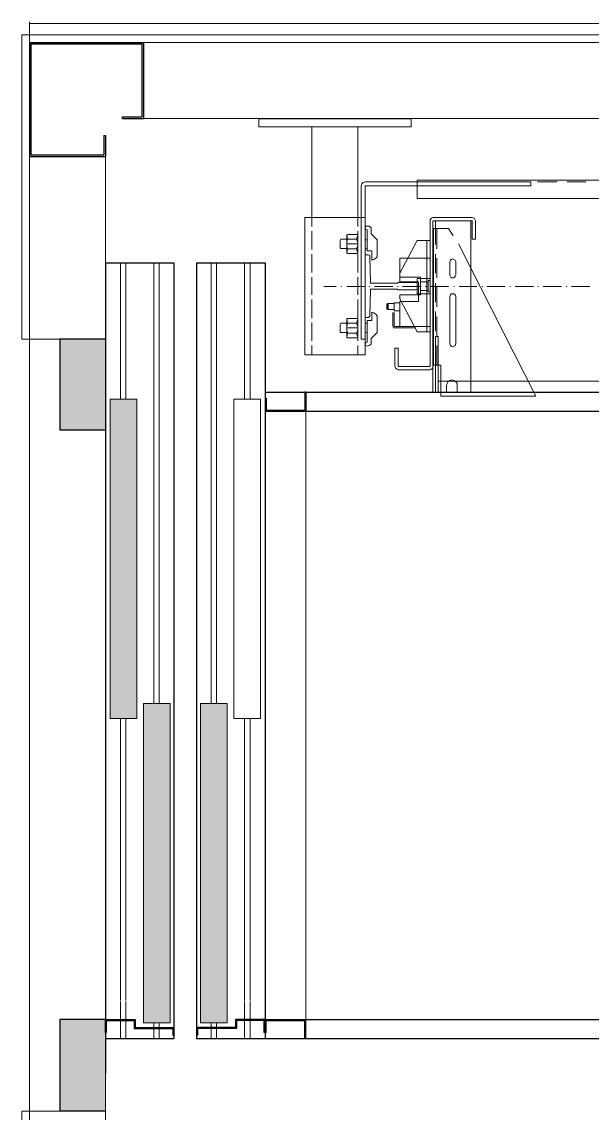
# Model space of a CAD drawing. Header units: millimetres. Extents: x 2552 to 3104, y 1319 to 1450.
# Drawn here: x 2658.032 to 2658.782, y 1390.187 to 1391.622 of the extents above; entities that cross this region are included whole.
import ezdxf

# ---------------------------------------------------------------- set-up
doc = ezdxf.new("R2010")
doc.units = ezdxf.units.MM
doc.linetypes.add('HIDDEN', pattern=[0.375, 0.25, -0.125])
for name, color, linetype, lineweight in [('2COTA', 1, 'Continuous', 9), ('2H', 1, 'HIDDEN', 15), ('3', 1, 'Continuous', 25), ('AR-ESQ-VT1', 1, 'Continuous', 9), ('P', 1, 'Continuous', 18)]:
    doc.layers.add(name, color=color, linetype=linetype, lineweight=lineweight)
for name, color, linetype in [('47', 1, 'Continuous'), ('AR-ELV', 2, 'Continuous'), ('PAREDE', 1, 'Continuous')]:
    doc.layers.add(name, color=color, linetype=linetype)

msp = doc.modelspace()

# ---------------------------------------------------------------- hatches: boundary and pattern name
at = {"layer": '2COTA', "linetype": 'Continuous'}
for points in [[(2658.1419, 1391.2049), (2658.1419, 1391.0849), (2658.0819, 1391.0849), (2658.0819, 1391.2049)], [(2658.1419, 1390.3099), (2658.1419, 1390.2927), (2658.1419, 1390.1896), (2658.0819, 1390.1896), (2658.0819, 1390.3099)]]:
    msp.add_hatch(color=256, dxfattribs=at).paths.add_polyline_path(points)
at = {"layer": '2COTA', "lineweight": 9, "ltscale": 35}
for points in [[(2658.148, 1391.1257), (2658.183, 1391.1257), (2658.183, 1390.7057), (2658.148, 1390.7057)], [(2658.1919, 1390.7257), (2658.2269, 1390.7257), (2658.2269, 1390.3057), (2658.1919, 1390.3057)], [(2658.2669, 1390.7257), (2658.3019, 1390.7257), (2658.3019, 1390.3057), (2658.2669, 1390.3057)]]:
    msp.add_hatch(color=256, dxfattribs=at).paths.add_polyline_path(points)

# ---------------------------------------------------------------- linework, layer by layer
at = {"layer": '2COTA', "ltscale": 35}
for p, q in [((2658.1618, 1391.1257), (2658.1618, 1391.3049)), ((2658.1689, 1391.1257), (2658.1689, 1391.3049)), ((2658.2057, 1390.7257), (2658.2057, 1391.3049)), ((2658.2128, 1390.7257), (2658.2128, 1391.3049)), ((2658.281, 1390.7257), (2658.281, 1391.3049)), ((2658.2881, 1390.7257), (2658.2881, 1391.3049)), ((2658.3249, 1391.1257), (2658.3249, 1391.3049)), ((2658.3321, 1391.1257), (2658.3321, 1391.3049)), ((2658.148, 1391.1257), (2658.183, 1391.1257)), ((2658.3108, 1391.1257), (2658.3458, 1391.1257)), ((2658.1919, 1390.7257), (2658.2269, 1390.7257)), ((2658.2669, 1390.7257), (2658.3019, 1390.7257)), ((2658.2669, 1390.7257), (2658.3019, 1390.7257)), ((2658.2669, 1390.7257), (2658.3019, 1390.7257)), ((2658.148, 1390.7057), (2658.183, 1390.7057)), ((2658.1618, 1390.3349), (2658.1618, 1390.7057)), ((2658.1689, 1390.3349), (2658.1689, 1390.7057)), ((2658.3108, 1390.7057), (2658.3458, 1390.7057)), ((2658.3249, 1390.3349), (2658.3249, 1390.7057)), ((2658.3321, 1390.3349), (2658.3321, 1390.7057)), ((2658.1618, 1390.2849), (2658.1618, 1390.3336)), ((2658.1689, 1390.2849), (2658.1689, 1390.3336)), ((2658.3249, 1390.2849), (2658.3249, 1390.3336)), ((2658.3321, 1390.2849), (2658.3321, 1390.3336)), ((2658.1618, 1390.2994), (2658.1618, 1390.3057)), ((2658.1689, 1390.2994), (2658.1689, 1390.3057)), ((2658.2269, 1390.3057), (2658.1919, 1390.3057)), ((2658.1919, 1390.3057), (2658.2269, 1390.3057)), ((2658.2057, 1390.2849), (2658.2057, 1390.3057)), ((2658.2057, 1390.2994), (2658.2057, 1390.3057)), ((2658.2128, 1390.2849), (2658.2128, 1390.3057)), ((2658.2128, 1390.2994), (2658.2128, 1390.3057)), ((2658.2669, 1390.3057), (2658.3019, 1390.3057)), ((2658.281, 1390.2849), (2658.281, 1390.3057)), ((2658.281, 1390.2994), (2658.281, 1390.3057)), ((2658.2881, 1390.2849), (2658.2881, 1390.3057)), ((2658.2881, 1390.2994), (2658.2881, 1390.3057)), ((2658.3249, 1390.2994), (2658.3249, 1390.3057)), ((2658.3321, 1390.2994), (2658.3321, 1390.3057)), ((2658.1419, 1390.1896), (2658.0819, 1390.1896))]:
    msp.add_line(p, q, dxfattribs=at)
at = {"layer": '2COTA', "linetype": 'Continuous'}
for p, q in [((2658.148, 1391.1257), (2658.148, 1390.7057)), ((2658.183, 1391.1257), (2658.183, 1390.7057)), ((2658.3108, 1391.1257), (2658.3108, 1390.7057)), ((2658.3458, 1391.1257), (2658.3458, 1390.7057)), ((2658.1919, 1390.7257), (2658.1919, 1390.3057)), ((2658.2269, 1390.7257), (2658.2269, 1390.3057)), ((2658.2669, 1390.7257), (2658.2669, 1390.3057)), ((2658.3019, 1390.7257), (2658.3019, 1390.3057))]:
    msp.add_line(p, q, dxfattribs=at)
at = {"layer": '2COTA', "lineweight": 9, "ltscale": 35}
msp.add_line((2658.4056, 1390.3099), (2658.4056, 1391.1099), dxfattribs=at)
at = {"layer": '2COTA', "ltscale": 0.5}
for p, q in [((2658.1419, 1390.796), (2658.1419, 1390.511)), ((2658.3519, 1390.796), (2658.3519, 1390.511))]:
    msp.add_line(p, q, dxfattribs=at)
at = {"layer": '2H', "lineweight": 9, "ltscale": 20}
for p, q in [((2658.0419, 1391.5949), (2658.0419, 1391.622)), ((2658.0419, 1391.6199), (2659.8419, 1391.6199))]:
    msp.add_line(p, q, dxfattribs=at)
at = {"layer": '3'}
for p, q in [((2658.4043, 1391.1349), (2658.4043, 1391.1111)), ((2658.4056, 1391.1349), (2658.4043, 1391.1349)), ((2658.4056, 1391.1349), (2658.4043, 1391.1349)), ((2658.4056, 1391.1349), (2658.4056, 1391.1099)), ((2658.3519, 1391.127), (2658.3532, 1391.127)), ((2658.3519, 1391.1099), (2658.4056, 1391.1099)), ((2658.3532, 1391.1111), (2658.4043, 1391.1111)), ((2658.3782, 1391.1099), (2658.4032, 1391.1099)), ((2658.3782, 1391.1099), (2658.4032, 1391.1099)), ((2658.1419, 1390.3099), (2658.1809, 1390.3099)), ((2658.1432, 1390.3086), (2658.1796, 1390.3086)), ((2658.1682, 1390.3099), (2658.1785, 1390.3099)), ((2658.1682, 1390.3099), (2658.1785, 1390.3099)), ((2658.1796, 1390.3086), (2658.1796, 1390.2981)), ((2658.1809, 1390.3099), (2658.1809, 1390.3099)), ((2658.1809, 1390.3099), (2658.1809, 1390.2994)), ((2658.3519, 1390.3099), (2658.3129, 1390.3099)), ((2658.3129, 1390.3099), (2658.3129, 1390.3099)), ((2658.3129, 1390.3099), (2658.3129, 1390.2994)), ((2658.3506, 1390.3086), (2658.3142, 1390.3086)), ((2658.3142, 1390.3086), (2658.3142, 1390.2981)), ((2658.3256, 1390.3099), (2658.3154, 1390.3099)), ((2658.3256, 1390.3099), (2658.3154, 1390.3099)), ((2658.3519, 1390.3099), (2658.4056, 1390.3099)), ((2658.3532, 1390.3086), (2658.4043, 1390.3086)), ((2658.3782, 1390.3099), (2658.4032, 1390.3099)), ((2658.3782, 1390.3099), (2658.4032, 1390.3099)), ((2658.4043, 1390.2849), (2658.4043, 1390.3086)), ((2658.4056, 1390.2849), (2658.4056, 1390.3099)), ((2658.4056, 1390.3099), (2658.4056, 1390.3099)), ((2658.1419, 1390.2927), (2658.1432, 1390.2927)), ((2658.1796, 1390.2981), (2658.2306, 1390.2981)), ((2658.1809, 1390.2994), (2658.2319, 1390.2994)), ((2658.2095, 1390.2994), (2658.2319, 1390.2994)), ((2658.2095, 1390.2994), (2658.2319, 1390.2994)), ((2658.2306, 1390.2981), (2658.2306, 1390.2892)), ((2658.2306, 1390.2892), (2658.2319, 1390.2892)), ((2658.2319, 1390.2994), (2658.2319, 1390.289)), ((2658.3129, 1390.2994), (2658.2619, 1390.2994)), ((2658.2843, 1390.2994), (2658.2619, 1390.2994)), ((2658.2843, 1390.2994), (2658.2619, 1390.2994)), ((2658.2619, 1390.2994), (2658.2619, 1390.289)), ((2658.2632, 1390.2892), (2658.2619, 1390.2892)), ((2658.3142, 1390.2981), (2658.2632, 1390.2981)), ((2658.2632, 1390.2981), (2658.2632, 1390.2892)), ((2658.3519, 1390.2927), (2658.3506, 1390.2927)), ((2658.3519, 1390.2927), (2658.3532, 1390.2927)), ((2658.4056, 1390.2849), (2658.4043, 1390.2849)), ((2658.4056, 1390.2849), (2658.4043, 1390.2849))]:
    msp.add_line(p, q, dxfattribs=at)
at = {"layer": '3', "ltscale": 0.5}
for p, q in [((2658.3519, 1391.127), (2658.3519, 1391.1099)), ((2658.3532, 1391.127), (2658.3532, 1391.1111)), ((2658.1419, 1390.2927), (2658.1419, 1390.3099)), ((2658.1419, 1390.2927), (2658.1419, 1390.3099)), ((2658.1432, 1390.2927), (2658.1432, 1390.3086)), ((2658.3506, 1390.2927), (2658.3506, 1390.3086)), ((2658.3519, 1390.2927), (2658.3519, 1390.3099)), ((2658.3519, 1390.2927), (2658.3519, 1390.3099)), ((2658.3532, 1390.2927), (2658.3532, 1390.3086))]:
    msp.add_line(p, q, dxfattribs=at)
at = {"layer": '47', "lineweight": 25, "ltscale": 35}
for p, q in [((2658.0419, 1391.5949), (2658.0419, 1391.4449)), ((2658.0419, 1391.5949), (2658.1919, 1391.5949)), ((2658.1919, 1391.5949), (2658.1919, 1391.4949)), ((2658.0439, 1391.5929), (2658.0439, 1391.4469)), ((2658.0439, 1391.5929), (2658.1899, 1391.5929)), ((2658.1899, 1391.5929), (2658.1899, 1391.4969)), ((2658.1644, 1391.4969), (2658.1899, 1391.4969)), ((2658.1644, 1391.4949), (2658.1644, 1391.4969)), ((2658.1644, 1391.4949), (2658.1919, 1391.4949)), ((2658.1399, 1391.4724), (2658.1399, 1391.4469)), ((2658.1399, 1391.4724), (2658.1419, 1391.4724)), ((2658.1419, 1391.4724), (2658.1419, 1391.4449)), ((2658.0439, 1391.4469), (2658.1399, 1391.4469)), ((2658.1419, 1391.3049), (2658.1419, 1391.1799))]:
    msp.add_line(p, q, dxfattribs=at)
at = {"layer": '47'}
for p, q in [((2658.1419, 1391.3049), (2658.2319, 1391.3049)), ((2658.2619, 1391.3049), (2658.3519, 1391.3049)), ((2658.3519, 1391.1349), (2659.6306, 1391.1349)), ((2658.4056, 1391.1099), (2659.5632, 1391.1099)), ((2658.4056, 1390.3099), (2659.5632, 1390.3099)), ((2658.1419, 1390.2849), (2658.2319, 1390.2849)), ((2658.2619, 1390.2849), (2658.3519, 1390.2849)), ((2658.3519, 1390.2849), (2658.6506, 1390.2849)), ((2658.4056, 1390.2849), (2659.6306, 1390.2849))]:
    msp.add_line(p, q, dxfattribs=at)
at = {"layer": '47', "ltscale": 0.5}
for p, q in [((2658.0819, 1391.2049), (2658.0819, 1391.0849)), ((2658.0819, 1390.3099), (2658.0819, 1390.1896))]:
    msp.add_line(p, q, dxfattribs=at)
at = {"layer": '47', "ltscale": 35}
for p, q in [((2658.1419, 1391.2049), (2658.0819, 1391.2049)), ((2658.1419, 1391.0849), (2658.0819, 1391.0849)), ((2658.1419, 1390.3099), (2658.0819, 1390.3099)), ((2658.1419, 1390.1896), (2658.0819, 1390.1896))]:
    msp.add_line(p, q, dxfattribs=at)
at = {"layer": 'AR-ELV', "lineweight": 13}
for p, q in [((2658.0419, 1391.5949), (2659.6419, 1391.5949)), ((2658.0419, 1391.5949), (2659.6419, 1391.5949)), ((2658.0419, 1391.5949), (2658.0419, 1389.9949)), ((2658.1919, 1391.4949), (2659.6419, 1391.4949)), ((2658.1419, 1391.4449), (2658.1419, 1390.1449)), ((2658.0419, 1390.3281), (2658.0419, 1390.1449))]:
    msp.add_line(p, q, dxfattribs=at)
at = {"layer": 'AR-ESQ-VT1'}
for p, q in [((2659.8019, 1391.6049), (2658.0319, 1391.6049)), ((2658.0319, 1391.6049), (2658.0319, 1391.2049)), ((2658.0819, 1391.2049), (2658.0319, 1391.2049)), ((2658.0319, 1390.1896), (2658.0319, 1389.9849)), ((2658.0819, 1390.1896), (2658.0319, 1390.1896))]:
    msp.add_line(p, q, dxfattribs=at)
at = {"layer": 'P', "linetype": 'Continuous'}
for points in [[(2658.3436, 1391.4944), (2658.5441, 1391.4944)], [(2658.5441, 1391.484), (2658.3436, 1391.484), (2658.3436, 1391.4944)], [(2658.5441, 1391.484), (2658.5441, 1391.4944)], [(2658.4136, 1391.3648), (2658.4136, 1391.484)], [(2658.4741, 1391.3648), (2658.4741, 1391.484)], [(2658.4785, 1391.4062), (2658.4793, 1391.4088), (2658.4811, 1391.4106), (2658.4836, 1391.4114)], [(2658.5519, 1391.4114), (2658.4836, 1391.4114)], [(2658.5277, 1391.4114), (2658.7014, 1391.4114), (2658.7014, 1391.4062)], [(2658.5519, 1391.414), (2659.3513, 1391.414)], [(2658.5519, 1391.3898), (2658.5519, 1391.414)], [(2658.5519, 1391.4114), (2658.5839, 1391.4114)], [(2658.596, 1391.4114), (2658.6219, 1391.4114)], [(2658.634, 1391.4114), (2658.6599, 1391.4114)], [(2658.6729, 1391.4114), (2658.698, 1391.4114)], [(2658.7101, 1391.4114), (2658.736, 1391.4114)], [(2658.749, 1391.4114), (2658.774, 1391.4114)], [(2658.4785, 1391.2049), (2658.4785, 1391.4062)], [(2658.4836, 1391.4054), (2658.4836, 1391.4062), (2658.4845, 1391.4062)], [(2658.4836, 1391.2049), (2658.4836, 1391.4054)], [(2658.7014, 1391.4062), (2658.4845, 1391.4062)], [(2658.5519, 1391.3898), (2659.3513, 1391.3898)], [(2658.4836, 1391.3648), (2658.4041, 1391.3648)], [(2658.4041, 1391.1841), (2658.4041, 1391.3648)], [(2658.4136, 1391.3648), (2658.4136, 1391.3527)], [(2658.4741, 1391.3648), (2658.4741, 1391.3527)], [(2658.4836, 1391.1841), (2658.4836, 1391.3648)], [(2658.5692, 1391.3604), (2658.5692, 1391.3622), (2658.5709, 1391.3639), (2658.5727, 1391.3648)], [(2658.5727, 1391.3648), (2658.6245, 1391.3648)], [(2658.6245, 1391.3648), (2658.6271, 1391.3639), (2658.628, 1391.3622), (2658.6288, 1391.3604)], [(2658.4862, 1391.3483), (2658.4845, 1391.3492), (2658.4836, 1391.3509), (2658.4845, 1391.3535), (2658.4862, 1391.3535), (2658.4888, 1391.3535), (2658.4914, 1391.3509), (2658.4914, 1391.3483)], [(2658.5692, 1391.1694), (2658.5692, 1391.3604)], [(2658.5727, 1391.3596), (2658.5735, 1391.3604), (2658.5735, 1391.3604)], [(2658.5727, 1391.3596), (2658.5727, 1391.1349)], [(2658.5727, 1391.1686), (2658.5727, 1391.3596)], [(2658.5735, 1391.3604), (2658.6236, 1391.3604)], [(2658.5735, 1391.1703), (2658.5735, 1391.3501)], [(2658.5934, 1391.3501), (2658.5735, 1391.3501)], [(2658.5761, 1391.3596), (2658.5761, 1391.3293)], [(2658.5778, 1391.3233), (2658.5778, 1391.3501)], [(2658.5934, 1391.3501), (2658.5994, 1391.3406)], [(2658.6228, 1391.3596), (2658.6228, 1391.1349)], [(2658.6236, 1391.3604), (2658.6245, 1391.3604), (2658.6245, 1391.3596)], [(2658.6245, 1391.3362), (2658.6245, 1391.3596)], [(2658.6288, 1391.3362), (2658.6288, 1391.3604)], [(2658.4136, 1391.3466), (2658.4136, 1391.3224)], [(2658.4517, 1391.3362), (2658.4508, 1391.3345)], [(2658.4517, 1391.3362), (2658.4594, 1391.3362)], [(2658.4603, 1391.3362), (2658.4594, 1391.3414), (2658.4603, 1391.3423), (2658.4603, 1391.3423)], [(2658.4594, 1391.3181), (2658.4594, 1391.3414)], [(2658.4603, 1391.3233), (2658.4594, 1391.3276), (2658.4594, 1391.3319), (2658.4603, 1391.3362)], [(2658.4724, 1391.3423), (2658.4603, 1391.3423)], [(2658.4724, 1391.3362), (2658.4603, 1391.3362)], [(2658.4724, 1391.3423), (2658.4733, 1391.3423), (2658.4741, 1391.3414)], [(2658.4724, 1391.3423), (2658.4733, 1391.3423), (2658.4741, 1391.3414)], [(2658.4741, 1391.3414), (2658.4724, 1391.3362)], [(2658.4724, 1391.3362), (2658.4741, 1391.3319), (2658.4741, 1391.3276), (2658.4724, 1391.3233)], [(2658.4741, 1391.3466), (2658.4741, 1391.3224)], [(2658.4741, 1391.3181), (2658.4741, 1391.3414)], [(2658.4862, 1391.3483), (2658.4862, 1391.3207)], [(2658.4914, 1391.3431), (2658.4914, 1391.3483)], [(2658.4914, 1391.3431), (2658.4992, 1391.3354)], [(2658.6245, 1391.3362), (2658.6288, 1391.3362)], [(2658.4508, 1391.3345), (2658.4508, 1391.325)], [(2658.4508, 1391.325), (2658.4517, 1391.3241)], [(2658.4517, 1391.3241), (2658.4594, 1391.3241)], [(2658.4741, 1391.3302), (2658.4594, 1391.3302)], [(2658.4594, 1391.3181), (2658.4603, 1391.3233)], [(2658.4724, 1391.3233), (2658.4603, 1391.3233)], [(2658.4724, 1391.3233), (2658.4741, 1391.3181)], [(2658.4836, 1391.3354), (2658.4862, 1391.3354)], [(2658.4836, 1391.3233), (2658.4862, 1391.3233)], [(2658.4992, 1391.3129), (2658.4992, 1391.3354)], [(2658.5294, 1391.2913), (2658.5519, 1391.3345), (2658.5692, 1391.3345)], [(2658.5519, 1391.3345), (2658.5692, 1391.3345)], [(2658.5649, 1391.3345), (2658.5649, 1391.2144)], [(2658.5692, 1391.3345), (2658.5692, 1391.2144)], [(2658.583, 1391.1297), (2658.7083, 1391.1297), (2658.6064, 1391.3302)], [(2658.4136, 1391.3164), (2658.4136, 1391.2922)], [(2658.4603, 1391.3172), (2658.4603, 1391.3172), (2658.4594, 1391.3181)], [(2658.4741, 1391.3181), (2658.4733, 1391.3172), (2658.4724, 1391.3172), (2658.4603, 1391.3172)], [(2658.4741, 1391.3164), (2658.4741, 1391.2922)], [(2658.4836, 1391.2334), (2658.4836, 1391.3155)], [(2658.4836, 1391.3155), (2658.4871, 1391.3155)], [(2658.4862, 1391.3207), (2658.4923, 1391.3207)], [(2658.4871, 1391.3155), (2658.488, 1391.3155), (2658.4897, 1391.3146), (2658.4897, 1391.3129)], [(2658.4897, 1391.3129), (2658.4906, 1391.2801)], [(2658.4923, 1391.3207), (2658.4923, 1391.3086)], [(2658.4992, 1391.3129), (2658.4975, 1391.3112), (2658.4949, 1391.3094), (2658.4923, 1391.3086)], [(2658.5294, 1391.2801), (2658.5294, 1391.3112)], [(2658.5294, 1391.3112), (2658.5692, 1391.3112)], [(2658.5692, 1391.2213), (2658.5692, 1391.3112)], [(2658.5761, 1391.3164), (2658.5761, 1391.2913)], [(2658.5778, 1391.2852), (2658.5778, 1391.3112)], [(2658.5951, 1391.3069), (2658.596, 1391.3086), (2658.5969, 1391.3094), (2658.5986, 1391.3103), (2658.6003, 1391.3094), (2658.602, 1391.3086), (2658.6029, 1391.3069)], [(2658.5951, 1391.2887), (2658.5951, 1391.3069)], [(2658.6029, 1391.3069), (2658.6029, 1391.2887), (2658.602, 1391.287), (2658.6003, 1391.2852), (2658.5986, 1391.2852), (2658.5969, 1391.2852), (2658.596, 1391.287), (2658.5951, 1391.2887)], [(2658.4136, 1391.2861), (2658.4136, 1391.2628)], [(2658.4741, 1391.2861), (2658.4741, 1391.2628)], [(2658.4923, 1391.2783), (2658.4906, 1391.2783), (2658.4906, 1391.2801)], [(2658.4923, 1391.2783), (2658.526, 1391.2783)], [(2658.5269, 1391.2792), (2658.526, 1391.2783), (2658.526, 1391.2783)], [(2658.5269, 1391.2792), (2658.5502, 1391.2792)], [(2658.5294, 1391.2861), (2658.5294, 1391.2913)], [(2658.5294, 1391.2861), (2658.5562, 1391.2861)], [(2658.5294, 1391.2801), (2658.5536, 1391.2801), (2658.5536, 1391.2541)], [(2658.5502, 1391.2792), (2658.5519, 1391.2783), (2658.5519, 1391.2766)], [(2658.5519, 1391.2645), (2658.5519, 1391.2844)], [(2658.5519, 1391.2844), (2658.5692, 1391.2844)], [(2658.5562, 1391.2861), (2658.5562, 1391.2628)], [(2658.5666, 1391.2801), (2658.5562, 1391.2801), (2658.5562, 1391.2688)], [(2658.5692, 1391.2818), (2658.5666, 1391.2818), (2658.5666, 1391.2671)], [(2658.5692, 1391.2645), (2658.5692, 1391.2844)], [(2658.5761, 1391.2783), (2658.5761, 1391.2533)], [(2658.4292, 1391.274), (2658.4456, 1391.274)], [(2658.4517, 1391.274), (2658.4525, 1391.274)], [(2658.4594, 1391.274), (2658.4828, 1391.274)], [(2658.4906, 1391.2688), (2658.4897, 1391.236), (2658.4897, 1391.2351), (2658.488, 1391.2334), (2658.4871, 1391.2334), (2658.4836, 1391.2334)], [(2658.4888, 1391.274), (2658.4897, 1391.274)], [(2658.4906, 1391.2688), (2658.4906, 1391.2706), (2658.4923, 1391.2706)], [(2658.4923, 1391.2706), (2658.526, 1391.2706)], [(2658.4957, 1391.274), (2658.5199, 1391.274)], [(2658.526, 1391.274), (2658.5269, 1391.274)], [(2658.526, 1391.2706), (2658.526, 1391.2706), (2658.5269, 1391.2697)], [(2658.5269, 1391.2697), (2658.5502, 1391.2697)], [(2658.5329, 1391.274), (2658.5571, 1391.274)], [(2658.5519, 1391.2723), (2658.5519, 1391.2706), (2658.5502, 1391.2697)], [(2658.5519, 1391.2723), (2658.5519, 1391.2766)], [(2658.5519, 1391.2645), (2658.5692, 1391.2645)], [(2658.5666, 1391.2688), (2658.5562, 1391.2688)], [(2658.5631, 1391.274), (2658.564, 1391.274)], [(2658.5692, 1391.2671), (2658.5666, 1391.2671)], [(2658.5701, 1391.274), (2658.5934, 1391.274)], [(2658.5778, 1391.2472), (2658.5778, 1391.2731)], [(2658.5951, 1391.261), (2658.596, 1391.2628), (2658.5969, 1391.2645), (2658.5986, 1391.2645), (2658.6003, 1391.2645), (2658.602, 1391.2628), (2658.6029, 1391.261)], [(2658.6003, 1391.274), (2658.6012, 1391.274)], [(2658.6072, 1391.274), (2658.6306, 1391.274)], [(2658.6375, 1391.274), (2658.6383, 1391.274)], [(2658.6435, 1391.274), (2658.6677, 1391.274)], [(2658.6738, 1391.274), (2658.6746, 1391.274)], [(2658.6807, 1391.274), (2658.7049, 1391.274)], [(2658.7109, 1391.274), (2658.7118, 1391.274)], [(2658.7178, 1391.274), (2658.742, 1391.274)], [(2658.7481, 1391.274), (2658.749, 1391.274)], [(2658.755, 1391.274), (2658.7792, 1391.274)], [(2658.4136, 1391.2567), (2658.4136, 1391.2325)], [(2658.4741, 1391.2567), (2658.4741, 1391.2325)], [(2658.5122, 1391.2507), (2658.513, 1391.2515)], [(2658.513, 1391.2438), (2658.5122, 1391.2446), (2658.5122, 1391.2507)], [(2658.513, 1391.2438), (2658.513, 1391.2515)], [(2658.513, 1391.2507), (2658.5139, 1391.2507)], [(2658.5139, 1391.2515), (2658.5217, 1391.2515)], [(2658.5139, 1391.2438), (2658.5139, 1391.2515)], [(2658.5217, 1391.2524), (2658.5294, 1391.2524)], [(2658.5217, 1391.242), (2658.5217, 1391.2524)], [(2658.5294, 1391.2576), (2658.5294, 1391.2628), (2658.5562, 1391.2628)], [(2658.5294, 1391.2576), (2658.5519, 1391.2144)], [(2658.5294, 1391.2541), (2658.5294, 1391.2213)], [(2658.5294, 1391.2541), (2658.5536, 1391.2541)], [(2658.5951, 1391.1988), (2658.5951, 1391.261)], [(2658.6029, 1391.1988), (2658.6029, 1391.261)], [(2658.4923, 1391.2403), (2658.4949, 1391.2394), (2658.4975, 1391.2377), (2658.4992, 1391.2351), (2658.4992, 1391.2135)], [(2658.4923, 1391.2291), (2658.4923, 1391.2403)], [(2658.513, 1391.2446), (2658.5139, 1391.2446)], [(2658.5139, 1391.2438), (2658.5217, 1391.2438)], [(2658.5199, 1391.2213), (2658.5199, 1391.2394)], [(2658.5199, 1391.2394), (2658.5217, 1391.2394)], [(2658.5217, 1391.242), (2658.5294, 1391.242)], [(2658.5217, 1391.2222), (2658.5217, 1391.2394)], [(2658.5761, 1391.2412), (2658.5761, 1391.2152)], [(2658.4136, 1391.2265), (2658.4136, 1391.2023)], [(2658.4508, 1391.2239), (2658.4517, 1391.2256)], [(2658.4508, 1391.2144), (2658.4508, 1391.2239)], [(2658.4517, 1391.2256), (2658.4594, 1391.2256)], [(2658.4594, 1391.2308), (2658.4603, 1391.2317), (2658.4603, 1391.2317)], [(2658.4594, 1391.2308), (2658.4594, 1391.2075)], [(2658.4603, 1391.2256), (2658.4594, 1391.2308)], [(2658.4603, 1391.2127), (2658.4594, 1391.217), (2658.4594, 1391.2213), (2658.4603, 1391.2256)], [(2658.4724, 1391.2317), (2658.4603, 1391.2317)], [(2658.4724, 1391.2256), (2658.4603, 1391.2256)], [(2658.4724, 1391.2317), (2658.4733, 1391.2317), (2658.4741, 1391.2308)], [(2658.4741, 1391.2308), (2658.4724, 1391.2256)], [(2658.4724, 1391.2256), (2658.4741, 1391.2213), (2658.4741, 1391.217), (2658.4724, 1391.2127)], [(2658.4741, 1391.2308), (2658.4741, 1391.2075)], [(2658.4741, 1391.2265), (2658.4741, 1391.2023)], [(2658.4836, 1391.2256), (2658.4862, 1391.2256)], [(2658.4862, 1391.2006), (2658.4862, 1391.2291)], [(2658.4862, 1391.2291), (2658.4923, 1391.2291)], [(2658.5217, 1391.2196), (2658.5208, 1391.2196), (2658.5199, 1391.2213)], [(2658.5225, 1391.2213), (2658.5225, 1391.2213), (2658.5217, 1391.2222)], [(2658.5225, 1391.2213), (2658.5692, 1391.2213)], [(2658.5493, 1391.2196), (2658.5493, 1391.2213)], [(2658.5778, 1391.2092), (2658.5778, 1391.2343)], [(2658.4517, 1391.2135), (2658.4508, 1391.2144)], [(2658.4517, 1391.2135), (2658.4594, 1391.2135)], [(2658.4741, 1391.2196), (2658.4594, 1391.2196)], [(2658.4594, 1391.2075), (2658.4603, 1391.2127)], [(2658.4603, 1391.2066), (2658.4603, 1391.2066), (2658.4594, 1391.2075)], [(2658.4724, 1391.2127), (2658.4603, 1391.2127)], [(2658.4741, 1391.2075), (2658.4733, 1391.2066), (2658.4724, 1391.2066), (2658.4603, 1391.2066)], [(2658.4724, 1391.2127), (2658.4741, 1391.2075)], [(2658.4741, 1391.2075), (2658.4733, 1391.2066), (2658.4724, 1391.2066)], [(2658.4836, 1391.2135), (2658.4862, 1391.2135)], [(2658.4914, 1391.2057), (2658.4992, 1391.2135)], [(2658.5217, 1391.2196), (2658.5493, 1391.2196)], [(2658.5519, 1391.2144), (2658.5692, 1391.2144)], [(2658.5761, 1391.2083), (2658.5761, 1391.1349)], [(2658.5761, 1391.2083), (2658.5796, 1391.2083)], [(2658.5796, 1391.2083), (2658.5796, 1391.1349)], [(2658.4136, 1391.1962), (2658.4136, 1391.1841)], [(2658.4741, 1391.1962), (2658.4741, 1391.1841)], [(2658.4785, 1391.2049), (2658.4836, 1391.2049)], [(2658.4862, 1391.1954), (2658.4845, 1391.1962), (2658.4836, 1391.198), (2658.4845, 1391.1997), (2658.4862, 1391.2006)], [(2658.4914, 1391.2006), (2658.4914, 1391.198), (2658.4888, 1391.1962), (2658.4862, 1391.1954)], [(2658.4914, 1391.2057), (2658.4914, 1391.2006)], [(2658.5269, 1391.1928), (2658.5225, 1391.1928), (2658.5225, 1391.1686)], [(2658.5269, 1391.1694), (2658.5269, 1391.1928)], [(2658.5761, 1391.2023), (2658.5761, 1391.1772)], [(2658.5778, 1391.1703), (2658.5778, 1391.1962)], [(2658.6029, 1391.1988), (2658.602, 1391.1962), (2658.6003, 1391.1954), (2658.5986, 1391.1945), (2658.5969, 1391.1954), (2658.596, 1391.1962), (2658.5951, 1391.1988)], [(2658.4836, 1391.1841), (2658.4041, 1391.1841)], [(2658.5269, 1391.1643), (2658.5251, 1391.1651), (2658.5234, 1391.1669), (2658.5225, 1391.1686)], [(2658.5277, 1391.1686), (2658.5269, 1391.1686), (2658.5269, 1391.1694)], [(2658.5269, 1391.1643), (2658.5692, 1391.1643)], [(2658.5277, 1391.1686), (2658.5683, 1391.1686)], [(2658.5692, 1391.1694), (2658.5683, 1391.1686), (2658.5683, 1391.1686)], [(2658.5727, 1391.1686), (2658.5727, 1391.1669), (2658.5709, 1391.1651), (2658.5692, 1391.1643)], [(2658.5735, 1391.1703), (2658.583, 1391.1703), (2658.583, 1391.1297)], [(2658.5761, 1391.1643), (2658.5761, 1391.1349)], [(2658.5796, 1391.1496), (2659.3236, 1391.1496)], [(2658.5908, 1391.1444), (2658.5917, 1391.147), (2658.5925, 1391.1487), (2658.5951, 1391.1504), (2658.5977, 1391.1513), (2658.6003, 1391.1504), (2658.6029, 1391.1487), (2658.6046, 1391.147), (2658.6046, 1391.1444)], [(2658.5908, 1391.1349), (2658.5908, 1391.1444)], [(2658.6046, 1391.1444), (2658.6046, 1391.1349)]]:
    msp.add_lwpolyline(points, dxfattribs=at)
at = {"layer": 'PAREDE', "lineweight": 25, "ltscale": 35}
for p, q in [((2658.0419, 1391.4449), (2658.1419, 1391.4449)), ((2658.1419, 1391.1799), (2658.1419, 1390.3057))]:
    msp.add_line(p, q, dxfattribs=at)
at = {"layer": 'PAREDE', "ltscale": 0.5}
for p, q in [((2658.2319, 1391.3049), (2658.2319, 1390.2849)), ((2658.2619, 1391.3049), (2658.2619, 1390.2849)), ((2658.2619, 1391.3049), (2658.2619, 1390.2849)), ((2658.3519, 1391.3049), (2658.3519, 1390.2849)), ((2658.3519, 1391.3049), (2658.3519, 1390.2849)), ((2658.1419, 1391.1799), (2658.1419, 1390.2396))]:
    msp.add_line(p, q, dxfattribs=at)

doc.saveas('drawing.dxf')
